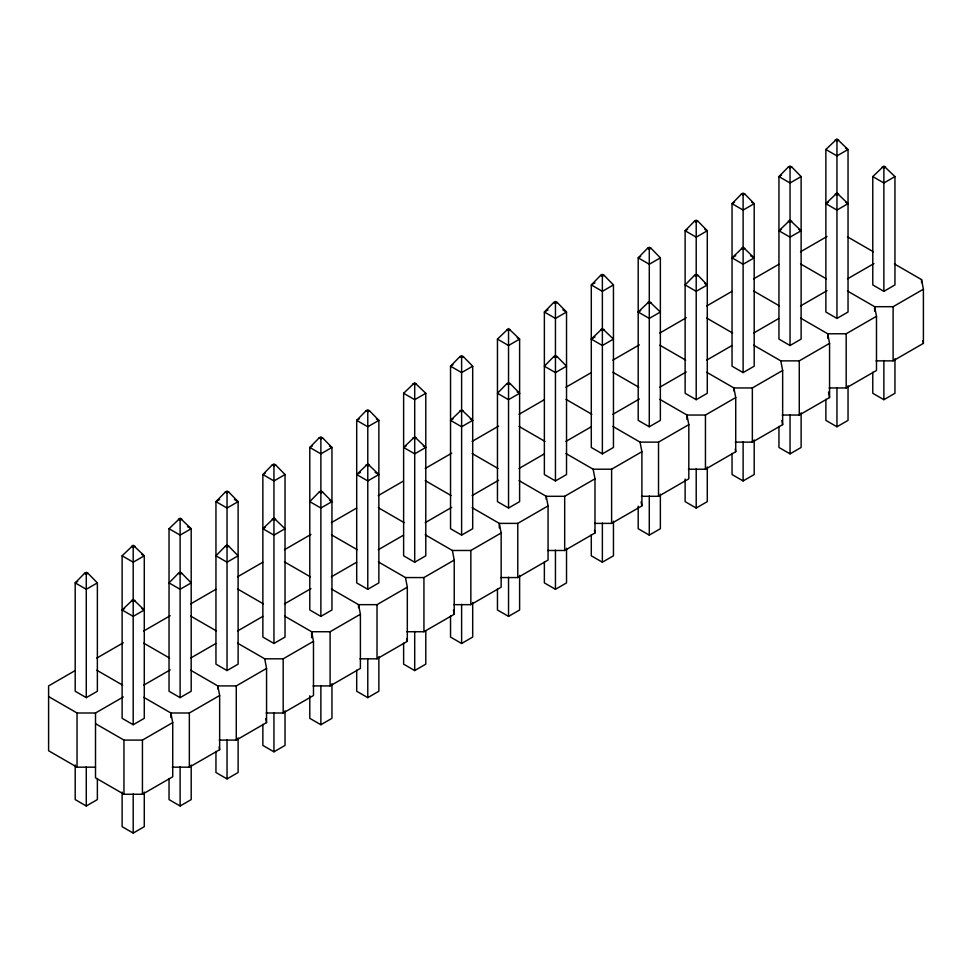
<?xml version="1.0" encoding="UTF-8"?>
<svg xmlns="http://www.w3.org/2000/svg" width="972" height="972" viewBox="0 0 972 972"><rect width="100%" height="100%" fill="white"/><g stroke="black" fill="none" stroke-linecap="round" stroke-linejoin="round"><path stroke-width="1.46" d="M84.576 573.298L75.196 582.896L75.196 691.25L86.277 697.641L97.37 691.25L97.37 582.896L87.978 573.298L86.277 572.314L84.576 573.298L86.277 574.282L87.978 573.298M122.12 555.802L133.2 545.231L144.281 555.802L144.281 718.332L133.2 724.735L122.12 718.332L122.12 555.802L133.2 562.205L144.281 555.802L141.815 554.38M169.031 528.719L180.112 518.137L191.192 528.719L191.192 691.25L180.112 697.641L169.031 691.25L169.031 528.719L180.112 535.122L191.192 528.719L187.499 526.581M225.334 492.039L215.954 501.637L215.954 664.155L227.035 670.558L238.116 664.155L238.116 501.637L228.736 492.039L227.035 491.054L225.334 492.039L227.035 493.011L228.736 492.039M122.12 609.979L133.2 599.408L144.281 609.979L133.2 616.382L122.12 609.979L124.574 608.557M272.245 464.944L262.865 474.543L262.865 637.073L273.946 643.464L285.027 637.073L285.027 474.543L275.647 464.944L273.946 463.96L272.245 464.944L273.946 465.928L275.647 464.944M178.411 573.298L169.031 582.896L180.112 589.287L191.192 582.896L181.813 573.298L180.112 572.314L178.411 573.298L180.112 574.282L181.813 573.298M319.168 437.862L309.789 447.46L309.789 609.979L320.869 616.382L331.95 609.979L331.95 447.46L322.57 437.862L320.869 436.878L319.168 437.862L320.869 438.846L322.57 437.862M225.334 546.203L215.954 555.802L227.035 562.205L238.116 555.802L228.736 546.203L227.035 545.231L225.334 546.203L227.035 547.187L228.736 546.203M366.08 410.767L356.7 420.366L356.7 582.896L367.781 589.299L378.861 582.896L378.861 420.366L369.482 410.767L367.781 409.795L366.08 410.767L367.781 411.751L369.482 410.767M262.865 528.719L273.946 518.137L285.027 528.719L273.946 535.122L262.865 528.719L265.332 527.298M403.623 393.283L414.704 382.701L425.785 393.283L425.785 555.814L414.704 562.205L403.623 555.814L403.623 393.283L414.704 399.686L425.785 393.283M319.168 492.039L309.789 501.637L320.869 508.028L331.95 501.637L322.57 492.039L320.869 491.054L319.168 492.039L320.869 493.011L322.57 492.039M459.914 356.603L450.534 366.201L450.534 528.719L461.615 535.122L472.696 528.719L472.696 366.201L463.316 356.603L461.615 355.618L459.914 356.603L461.615 357.575L463.316 356.603M356.7 474.543L367.781 463.96L378.861 474.543L367.781 480.946L356.7 474.543L360.393 472.416M497.457 339.107L508.538 328.524L519.619 339.107L519.619 501.637L508.538 508.028L497.457 501.637L497.457 339.107L508.538 345.51L519.619 339.107L517.153 337.685M403.623 447.46L414.704 436.878L425.785 447.46L414.704 453.851L403.623 447.46L406.077 446.039M553.748 302.426L544.369 312.024L544.369 474.543L555.449 480.946L566.53 474.543L566.53 312.024L557.15 302.426L555.449 301.442L553.748 302.426L555.449 303.41L557.15 302.426M450.534 420.366L461.615 409.795L472.696 420.366L461.615 426.769L450.534 420.366L453.001 418.944M600.672 275.331L591.292 284.93L591.292 447.46L602.373 453.863L613.453 447.46L613.453 284.93L604.074 275.331L602.373 274.359L600.672 275.331L602.373 276.315L604.074 275.331M506.837 383.685L497.457 393.283L508.538 399.686L519.619 393.283L510.239 383.685L508.538 382.701L506.837 383.685L508.538 384.669L510.239 383.685M647.583 248.249L638.203 257.847L638.203 420.378L649.284 426.769L660.365 420.378L660.365 257.847L650.985 248.249L649.284 247.265L647.583 248.249L649.284 249.233L650.985 248.249M553.748 356.603L544.369 366.201L555.449 372.592L566.53 366.201L557.15 356.603L555.449 355.618L553.748 356.603L555.449 357.575L557.15 356.603M694.506 221.166L685.126 230.765L685.126 393.283L696.207 399.686L707.288 393.283L707.288 230.765L697.908 221.166L696.207 220.182L694.506 221.166L696.207 222.138L697.908 221.166M591.292 339.107L602.373 328.524L613.453 339.107L602.373 345.51L591.292 339.107L594.986 336.98M741.417 194.072L732.038 203.67L732.038 366.201L743.118 372.592L754.199 366.201L754.199 203.67L744.819 194.072L743.118 193.088L741.417 194.072L743.118 195.056L744.819 194.072M638.203 312.024L649.284 301.442L660.365 312.024L649.284 318.415L638.203 312.024L640.669 310.603M788.341 166.99L778.949 176.588L778.949 339.107L790.042 345.51L801.122 339.107L801.122 176.588L791.743 166.99L790.042 166.005L788.341 166.99L790.042 167.962L791.743 166.99M694.506 275.331L685.126 284.93L696.207 291.333L707.288 284.93L697.908 275.331L696.207 274.359L694.506 275.331L696.207 276.315L697.908 275.331M825.872 149.494L836.953 138.923L848.034 149.494L848.034 312.024L836.953 318.427L825.872 312.024L825.872 149.494L836.953 155.897L848.034 149.494L845.579 148.072M732.038 257.847L743.118 247.265L754.199 257.847L743.118 264.25L732.038 257.847L735.731 255.709M778.949 230.765L790.042 220.182L801.122 230.765L790.042 237.156L778.949 230.765L781.415 229.331M825.872 203.67L836.953 193.088L848.034 203.67L836.953 210.074L825.872 203.67L828.338 202.249M872.783 176.588L883.876 166.005L894.957 176.588L894.957 284.93L883.876 291.333L872.783 284.93L872.783 176.588L883.876 182.979L894.957 176.588M131.499 546.203L133.2 547.187L134.901 546.203M178.411 519.121L180.112 520.105L181.813 519.121M413.003 383.685L414.704 384.669L416.405 383.685M506.837 329.508L508.538 330.492L510.239 329.508M835.252 139.895L836.953 140.879L838.654 139.895M77.663 581.475L75.196 582.896L86.277 589.287L97.37 582.896M219.648 499.499L215.954 501.637L227.035 508.028L238.116 501.637L234.422 499.499M265.332 473.121L262.865 474.543L273.946 480.946L285.027 474.543M312.243 446.039L309.789 447.46L320.869 453.851L331.95 447.46L329.484 446.039M359.166 418.944L356.7 420.366L367.781 426.769L378.861 420.366L376.407 418.944M453.001 364.779L450.534 366.201L461.615 372.592L472.696 366.201M548.062 309.886L544.369 312.024L555.449 318.415L566.53 312.024L562.837 309.886M594.986 282.803L591.292 284.93L602.373 291.333L613.453 284.93M640.669 256.426L638.203 257.847L649.284 264.25L660.365 257.847M687.581 229.331L685.126 230.765L696.207 237.156L707.288 230.765L704.822 229.331M734.504 202.249L732.038 203.67L743.118 210.074L754.199 203.67L751.745 202.249M781.415 175.167L778.949 176.588L790.042 182.979L801.122 176.588M131.499 600.38L133.2 601.364L134.901 600.38M272.245 519.121L273.946 520.105L275.647 519.121M366.08 464.944L367.781 465.928L369.482 464.944M413.003 437.862L414.704 438.846L416.405 437.862M459.914 410.767L461.615 411.751L463.316 410.767M600.672 329.508L602.373 330.492L604.074 329.508M647.583 302.426L649.284 303.41L650.985 302.426M741.417 248.249L743.118 249.233L744.819 248.249M788.341 221.166L790.042 222.138L791.743 221.166M835.252 194.072L836.953 195.056L838.654 194.072M882.175 166.99L883.876 167.962L885.565 166.99M75.111 670.607L48.6 685.916L48.6 750.749L77.043 767.175L95.511 767.175M96.775 658.093L123.286 642.796M143.698 631.01L170.197 615.701M190.609 603.928L215.857 589.348M237.533 576.833L262.78 562.266M284.444 549.751L310.955 534.442M331.367 522.657L356.615 508.089M378.278 495.574L403.526 480.994M425.201 468.48L451.701 453.183M472.113 441.397L498.624 426.101M519.036 414.315L544.271 399.735M565.947 387.221L591.195 372.653M612.87 360.138L639.369 344.829M659.781 333.044L686.293 317.747M706.705 305.961L731.94 291.381M753.616 278.879L778.864 264.299M800.539 251.784L827.038 236.488M48.6 696.572L77.043 712.998L95.511 712.998L123.286 696.973M143.698 685.187L170.197 669.878M190.609 658.093L215.857 643.525M237.533 631.01L262.78 616.43M284.444 603.928L310.955 588.619M331.367 576.833L356.615 562.266M378.278 549.751L403.526 535.171M425.201 522.657L451.701 507.36M472.113 495.574L498.624 480.265M519.036 468.48L544.271 453.912M565.947 441.397L591.195 426.83M612.87 414.315L639.369 399.006M659.781 387.221L686.293 371.924M706.705 360.138L731.94 345.558M753.616 333.044L778.864 318.476M800.539 305.961L827.038 290.664M847.45 278.879L873.962 263.57M95.511 723.666L123.966 740.093L142.434 740.093L172.724 722.597L170.878 712.998L143.722 697.325M170.878 717.518L170.878 712.998L189.346 712.998L219.648 695.515L217.801 685.916L190.646 670.23M217.801 688.917L217.801 685.916L236.269 685.916L266.559 668.42L264.712 658.822L237.557 643.148M264.712 658.822L283.18 658.822L313.482 641.338L311.635 631.739L284.48 616.066M311.635 637.754L311.635 631.739L330.103 631.739L360.393 614.243L358.547 604.657L331.391 588.971M358.547 607.658L358.547 604.657L377.015 604.657L407.317 587.161L405.47 577.562L378.315 561.889M405.47 577.562L423.938 577.562L454.228 560.079L452.381 550.48L425.226 534.794M452.381 550.48L470.849 550.48L501.151 532.984L499.304 523.386L472.149 507.712M499.304 527.905L499.304 523.386L517.772 523.386L548.062 505.902L546.215 496.303L519.06 480.63M546.215 499.316L546.215 496.303L564.683 496.303L594.986 478.807L593.139 469.209L565.983 453.535M593.139 469.209L611.607 469.209L641.897 451.725L640.05 442.126L612.895 426.453M640.05 442.126L658.518 442.126L688.82 424.643L686.973 415.044L659.818 399.358M686.973 419.552L686.973 415.044L705.441 415.044L735.731 397.548L733.884 387.95L706.729 372.276M733.884 390.963L733.884 387.95L752.352 387.95L782.654 370.466L780.808 360.867L753.652 345.194M780.808 360.867L799.276 360.867L829.566 343.371L827.719 333.773L800.563 318.099M827.719 338.292L827.719 333.773L846.187 333.773L876.489 316.289L874.63 306.69L847.487 291.017M874.63 311.21L874.63 306.69L893.11 306.69L923.4 289.206L921.553 279.608L894.398 263.922M75.196 764.988L75.196 799.592L86.277 805.995L97.37 799.592L97.37 778.523M95.511 712.998L95.511 777.843L123.966 794.258L142.434 794.258L172.724 776.774L172.724 722.597M172.299 767.175L189.346 767.175L219.648 749.691L219.648 695.515M219.222 740.093L236.269 740.093L266.559 722.597L266.559 668.42M266.134 712.998L283.18 712.998L313.482 695.515L313.482 641.338M313.057 685.916L330.103 685.916L360.393 668.42L360.393 614.243M359.968 658.822L377.015 658.822L407.317 641.338L407.317 587.161M406.891 631.739L423.938 631.739L454.228 614.255L454.228 560.079M453.803 604.657L470.849 604.657L501.151 587.161L501.151 532.984M500.726 577.562L517.772 577.562L548.062 560.079L548.062 505.902M547.637 550.48L564.683 550.48L594.986 532.984L594.986 478.807M594.56 523.386L611.607 523.386L641.897 505.902L641.897 451.725M641.471 496.303L658.518 496.303L688.82 478.807L688.82 424.643M688.383 469.221L705.441 469.221L735.731 451.725L735.731 397.548M735.306 442.126L752.352 442.126L782.654 424.643L782.654 370.466M782.217 415.044L799.276 415.044L829.566 397.548L829.566 343.371M829.14 387.95L846.187 387.95L876.489 370.466L876.489 316.289M876.051 360.867L893.11 360.867L923.4 343.371L923.4 289.206M122.12 792.071L122.12 826.686L133.2 833.077L144.281 826.686L144.281 792.071M169.031 778.523L169.031 799.592L180.112 805.995L191.192 799.592L191.192 764.988M215.954 751.441L215.954 772.509L227.035 778.912L238.116 772.509L238.116 737.894M262.865 724.359L262.865 745.427L273.946 751.818L285.027 745.427L285.027 710.811M309.789 695.758L309.789 718.332L320.869 724.735L331.95 718.332L331.95 683.717M356.7 670.182L356.7 691.25L367.781 697.641L378.861 691.25L378.861 656.635M403.623 643.087L403.623 664.155L414.704 670.558L425.785 664.155L425.785 631.047M450.534 616.005L450.534 637.073L461.615 643.476L472.696 637.073L472.696 602.458M497.457 588.911L497.457 609.991L508.538 616.382L519.619 609.991L519.619 575.375M544.369 561.828L544.369 582.896L555.449 589.299L566.53 582.896L566.53 548.281M591.292 534.746L591.292 555.814L602.373 562.205L613.453 555.814L613.453 521.199M638.203 506.145L638.203 528.719L649.284 535.122L660.365 528.719L660.365 494.116M685.126 479.062L685.126 501.637L696.207 508.04L707.288 501.637L707.288 467.022M732.038 453.474L732.038 474.543L743.118 480.946L754.199 474.543L754.199 439.939M778.949 426.392L778.949 447.46L790.042 453.863L801.122 447.46L801.122 412.845M825.872 399.31L825.872 420.378L836.953 426.769L848.034 420.378L848.034 385.763M872.783 372.215L872.783 393.283L883.876 399.686L894.957 393.283L894.957 358.68M845.579 202.249L848.034 203.67M847.487 236.84L873.342 251.772M798.656 229.331L801.122 230.765M800.563 263.922L826.431 278.855M750.506 255.709L754.199 257.847M753.652 291.017L779.508 305.949M704.822 283.508L707.288 284.93M706.729 318.099L732.596 333.032M659.818 345.194L685.673 360.114M612.895 372.276L638.762 387.208M565.983 399.358L591.839 414.291M517.153 391.862L519.619 393.283M519.06 426.453L544.928 441.385M470.241 418.944L472.696 420.366M472.149 453.535L498.004 468.468M423.318 446.039L425.785 447.46M425.226 480.63L451.093 495.55M375.168 472.416L378.861 474.543M378.315 507.712L404.17 522.644M329.484 500.216L331.95 501.637M331.391 534.794L357.259 549.727M284.48 561.889L310.335 576.821M237.557 588.971L263.424 603.904M190.646 616.066L216.501 630.986M141.815 608.557L144.281 609.979M143.722 643.148L169.59 658.08M96.811 670.23L122.666 685.163M922.878 340.637L923.4 343.371M828.509 392.068L829.566 397.548M781.853 420.524L782.654 424.643M735.209 448.979L735.731 451.725M641.107 501.783L641.897 505.902M594.451 530.25L594.986 532.984M453.438 610.137L454.228 614.255M406.782 638.592L407.317 641.338M265.769 718.49L266.559 722.597M219.113 746.946L219.648 749.691M921.553 279.608L921.553 282.609M893.11 306.69L893.11 360.867M883.876 167.962L883.876 291.333M883.876 360.563L883.876 399.686M846.187 333.773L846.187 387.95M836.953 140.879L836.953 193.513M836.953 195.056L836.953 318.427M836.953 387.646L836.953 426.769M799.276 360.867L799.276 415.044M790.042 167.962L790.042 220.608M790.042 222.138L790.042 345.51M790.042 414.728L790.042 453.863M752.352 387.95L752.352 442.126M743.118 195.056L743.118 247.69M743.118 249.233L743.118 372.592M743.118 441.823L743.118 480.946M705.441 415.044L705.441 469.221M696.207 222.138L696.207 399.686M696.207 468.905L696.207 508.04M658.518 442.126L658.518 496.303M649.284 249.233L649.284 301.867M649.284 303.41L649.284 426.769M649.284 495.999L649.284 535.122M611.607 469.209L611.607 523.386M602.373 276.315L602.373 328.949M602.373 330.492L602.373 453.863M602.373 523.082L602.373 562.205M564.683 496.303L564.683 550.48M555.449 303.41L555.449 356.044M555.449 357.575L555.449 480.946M555.449 550.164L555.449 589.299M517.772 523.386L517.772 577.562M508.538 330.492L508.538 383.126M508.538 384.669L508.538 508.028M508.538 577.259L508.538 616.382M470.849 550.48L470.849 604.657M461.615 357.575L461.615 410.22M461.615 411.751L461.615 535.122M461.615 604.341L461.615 643.476M423.938 577.562L423.938 631.739M414.704 384.669L414.704 437.303M414.704 438.846L414.704 562.205M414.704 631.436L414.704 670.558M377.015 604.657L377.015 658.822M367.781 411.751L367.781 464.385M367.781 465.928L367.781 589.299M367.781 658.518L367.781 697.641M330.103 631.739L330.103 685.916M320.869 438.846L320.869 616.382M320.869 685.6L320.869 724.735M283.18 658.822L283.18 712.998M273.946 465.928L273.946 518.562M273.946 520.105L273.946 643.464M273.946 712.695L273.946 751.818M236.269 685.916L236.269 740.093M227.035 493.011L227.035 545.657M227.035 547.187L227.035 670.558M227.035 739.777L227.035 778.912M189.346 712.998L189.346 767.175M180.112 520.105L180.112 572.739M180.112 574.282L180.112 697.641M180.112 766.872L180.112 805.995M142.434 740.093L142.434 794.258M133.2 547.187L133.2 599.833M133.2 601.364L133.2 724.735M133.2 793.954L133.2 833.077M123.966 740.093L123.966 794.258M86.277 574.282L86.277 697.641M86.277 766.872L86.277 805.995M77.043 712.998L77.043 767.175"/></g></svg>
